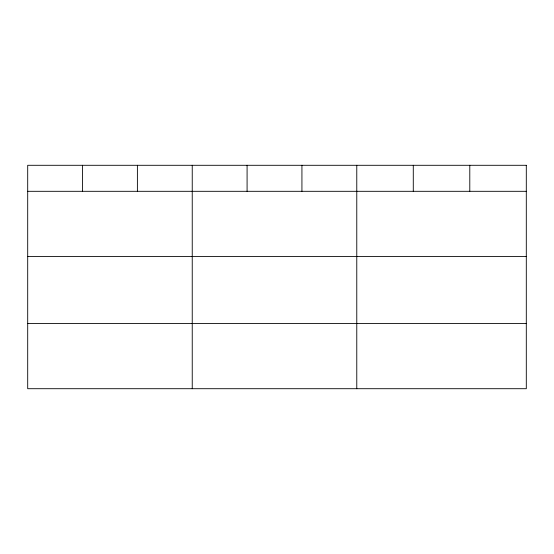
<?xml version="1.0" encoding="UTF-8"?>
<svg xmlns="http://www.w3.org/2000/svg" width="554" height="554" viewBox="0 0 554 554"><rect width="100%" height="100%" fill="white"/><g stroke="black" fill="none" stroke-linecap="round" stroke-linejoin="round"><path stroke-width="0.83" d="M27.7 191.31L526.3 191.31M27.7 256.454L526.3 256.454M27.7 323.564L526.3 323.564M469.792 165.293L469.792 191.31M413.284 165.293L413.284 191.31M356.776 165.293L356.776 388.707M301.93 165.293L301.93 191.31M247.084 165.293L247.084 191.31M192.238 165.293L192.238 388.707M137.392 165.293L137.392 191.31M82.546 165.293L82.546 191.31M526.3 165.293L27.7 165.293L27.7 388.707L526.3 388.707L526.3 165.293"/></g></svg>
